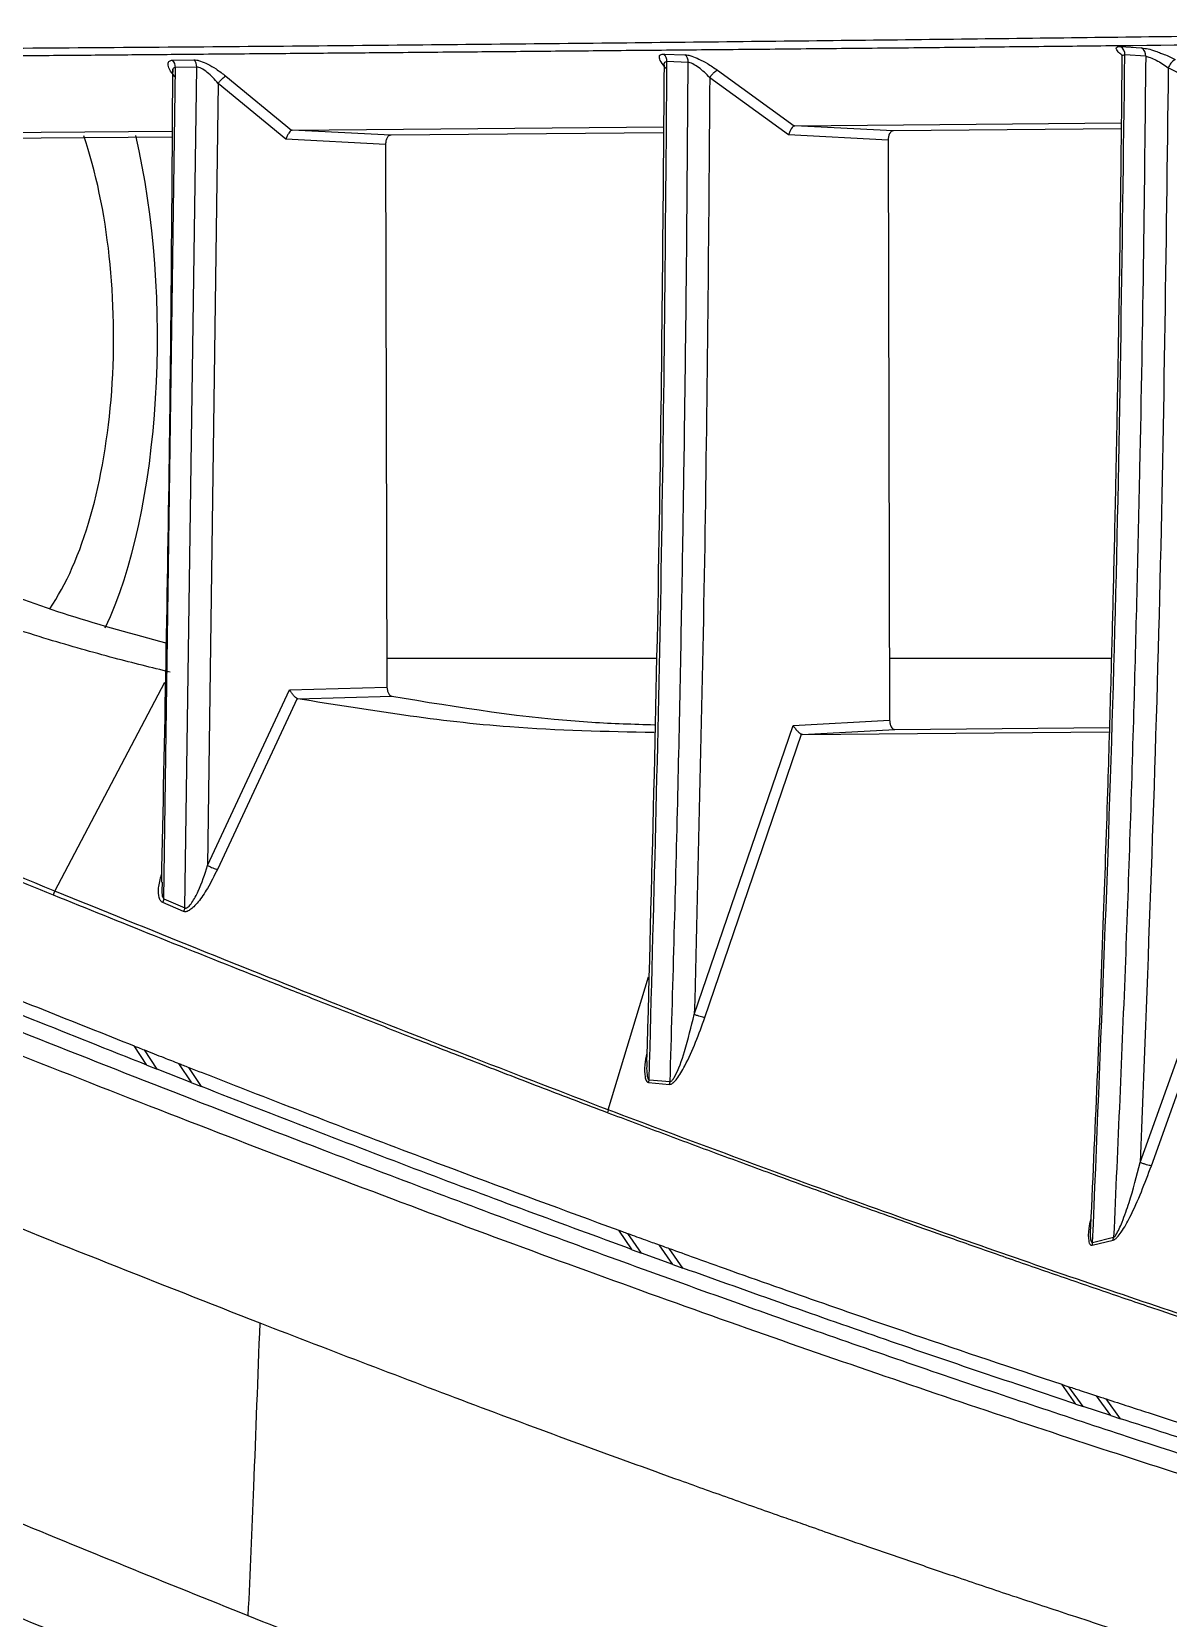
# Model space of a CAD drawing. Extents: x 939 to 1039, y 781 to 934.
# Drawn here: x 1020.146 to 1022.538, y 818.294 to 821.633 of the extents above; entities that cross this region are included whole.
import ezdxf

# ---------------------------------------------------------------- set-up
doc = ezdxf.new("R2010")
doc.units = 0
doc.header["$MEASUREMENT"] = 0
doc.layers.add('1', color=4, linetype='Continuous')

# ---------------------------------------------------------------- blocks, each defined once
blk = doc.blocks.new('Envoy')
at = {"layer": '1', "color": 3, "linetype": 'Continuous', "lineweight": 25}
for p, q in [((82.8225, 22.4117), (82.8669, 22.4103)), ((83.784, 22.4275), (83.8279, 22.4248)), ((83.8368, 22.4069), (83.7928, 22.4096)), ((83.8279, 22.4248), (83.8354, 22.4235)), ((81.7703, 20.6334), (81.7945, 22.3833)), ((81.7883, 22.3988), (81.8331, 22.3997)), ((81.8393, 22.3842), (81.7945, 22.3833)), ((81.8144, 20.6147), (81.8393, 22.3842)), ((82.8736, 22.3941), (82.8291, 22.3956)), ((82.9352, 22.3779), (83.0967, 22.2607)), ((83.7872, 22.4049), (83.7867, 22.4047)), ((84.1423, 22.2508), (83.8842, 22.3823)), ((81.8841, 22.3497), (81.8622, 20.7035)), ((82.0269, 22.2322), (81.8841, 22.3497)), ((81.9004, 22.3651), (82.0387, 22.2514)), ((83.0852, 22.2414), (82.9191, 22.3617)), ((80.9833, 22.2429), (81.7872, 22.2495)), ((82.0387, 22.2514), (82.0401, 22.2517)), ((82.0401, 22.2517), (82.8215, 22.2584)), ((82.2478, 22.2409), (82.0401, 22.2517)), ((82.8214, 22.2458), (82.2478, 22.2409)), ((83.2946, 22.2304), (83.0852, 22.2414)), ((83.0967, 22.2607), (83.0979, 22.2608)), ((83.0979, 22.2608), (83.7853, 22.267)), ((83.3055, 22.25), (83.0979, 22.2608)), ((83.7852, 22.2541), (83.3055, 22.25)), ((81.7871, 22.237), (81.1899, 22.2319)), ((82.2368, 22.2214), (82.0269, 22.2322)), ((82.2368, 22.2214), (82.2397, 21.0793)), ((83.2946, 22.2304), (83.2978, 21.0095)), ((82.2396, 21.1398), (82.806, 21.1398)), ((83.2974, 21.1398), (83.7645, 21.1398)), ((81.5406, 20.6496), (81.7724, 21.0895)), ((81.8622, 20.7035), (82.0345, 21.0735)), ((82.0345, 21.0735), (82.2397, 21.0793)), ((82.0504, 21.055), (81.8826, 20.6953)), ((82.052, 21.0544), (82.0504, 21.055)), ((82.052, 21.0544), (82.2497, 21.0599)), ((83.0944, 20.9982), (83.2978, 21.0095)), ((83.8252, 20.0786), (84.1576, 21.0073)), ((82.8866, 20.39), (83.0944, 20.9982)), ((82.9088, 20.3836), (83.1124, 20.9798)), ((83.1146, 20.9794), (83.1124, 20.9798)), ((83.1146, 20.9794), (83.3088, 20.9901)), ((83.1146, 20.9794), (83.76, 20.9849)), ((83.3088, 20.9901), (83.7603, 20.994)), ((83.8488, 20.0717), (84.1763, 20.9887)), ((81.7663, 20.6688), (81.7662, 20.6615)), ((81.8117, 20.6069), (81.7676, 20.6255)), ((81.7703, 20.6334), (81.8144, 20.6147)), ((82.7054, 20.1892), (82.7905, 20.4692)), ((81.7343, 20.2834), (81.7076, 20.3239)), ((81.756, 20.2749), (81.7293, 20.3153)), ((81.7343, 20.2835), (81.756, 20.2749)), ((81.8286, 20.2463), (81.756, 20.2749)), ((81.8286, 20.2463), (81.8017, 20.2868)), ((81.8493, 20.2382), (81.8224, 20.2787)), ((81.8286, 20.2463), (81.8493, 20.2382)), ((82.7904, 20.2469), (82.8346, 20.2429)), ((82.7916, 20.2528), (82.8357, 20.2488)), ((82.8346, 20.2429), (82.8357, 20.2488)), ((82.7561, 19.895), (82.7276, 19.936)), ((82.7752, 19.888), (82.7466, 19.929)), ((82.8411, 19.8641), (82.8125, 19.9052)), ((83.7244, 19.9046), (83.7686, 19.9153)), ((83.725, 19.9104), (83.7693, 19.9212)), ((83.7686, 19.9153), (83.7693, 19.9212)), ((82.756, 19.8949), (82.7752, 19.888)), ((82.8411, 19.8641), (82.7752, 19.888)), ((82.8625, 19.8563), (82.8339, 19.8974)), ((82.8411, 19.8641), (82.8625, 19.8563)), ((83.6897, 19.5701), (83.6599, 19.6116)), ((83.7048, 19.5651), (83.675, 19.6066)), ((83.6897, 19.5701), (83.7048, 19.5651)), ((83.7633, 19.5459), (83.7334, 19.5874)), ((83.7835, 19.5393), (83.7536, 19.5808)), ((83.7633, 19.5459), (83.7048, 19.5651)), ((83.7633, 19.5459), (83.7835, 19.5393))]:
    blk.add_line(p, q, dxfattribs=at)
for centre, radius, start, end in [((82.8082, 22.3965), 0.0209, 357.712, 46.9904), ((82.8528, 22.3949), 0.0209, 357.6556, 47.3092), ((83.7729, 22.4109), 0.02, 356.2291, 56.1283), ((83.8169, 22.4082), 0.0199, 356.2279, 56.5419), ((81.773, 22.3837), 0.0215, 359.008, 44.6008), ((81.8178, 22.3846), 0.0215, 358.9458, 44.4798), ((83.9138, 22.3728), 0.0311, 118.4119, 162.2811), ((81.5614, 20.6374), 0.0242, 149.6502, 171.1004), ((81.7467, 20.6371), 0.0239, 330.9004, 351.156), ((81.7908, 20.6184), 0.0239, 331.434, 351.304), ((82.7266, 20.1802), 0.0231, 156.9167, 172.3486)]:
    blk.add_arc(centre, radius, start, end, dxfattribs=at)
for centre, major_axis, ratio, start_param, end_param in [((81.3881, 21.8163), (0, 0.6667), 0.414214, 3.68021, 5.399656), ((81.4805, 21.8163), (0, 0.7667), 0.360186, 3.787668, 5.297686)]:
    blk.add_ellipse(centre, major_axis=major_axis, ratio=ratio, start_param=start_param, end_param=end_param, dxfattribs=at)
for points, knots in [([(80.063, 22.4159), (80.2857, 22.4171), (80.7312, 22.4195), (81.363, 22.4233), (81.9706, 22.4279), (82.5531, 22.4334), (83.114, 22.4395), (83.6519, 22.4458), (84.1654, 22.4523), (84.4808, 22.4565), (84.6385, 22.4586)], [0, 0, 0, 0, 0.124992, 0.249991, 0.374994, 0.500001, 0.625009, 0.750013, 0.875011, 1, 1, 1, 1]), ([(80.0716, 22.3979), (80.1275, 22.3983), (80.2286, 22.399), (80.3625, 22.3999), (80.4642, 22.4006), (80.5342, 22.4011), (80.5757, 22.4014), (80.6145, 22.4017), (80.6608, 22.4021), (80.722, 22.4025), (80.7827, 22.403), (80.8519, 22.4035), (80.9241, 22.4041), (81.0042, 22.4047), (81.0884, 22.4054), (81.1847, 22.4061), (81.2867, 22.4069), (81.4056, 22.4079), (81.5357, 22.4089), (81.6757, 22.4101), (81.8242, 22.4114), (81.9729, 22.4126), (82.1238, 22.4139), (82.2731, 22.4152), (82.4235, 22.4165), (82.5799, 22.4179), (82.7373, 22.4194), (82.9054, 22.4209), (83.078, 22.4225), (83.2523, 22.4242), (83.4233, 22.4258), (83.5908, 22.4276), (83.8556, 22.4303), (84.2176, 22.4343), (84.5048, 22.4377), (84.651, 22.4395)], [0, 0, 0, 0, 0.031102, 0.056282, 0.075541, 0.088878, 0.096293, 0.099337, 0.111165, 0.122963, 0.134733, 0.146474, 0.1633, 0.177064, 0.193684, 0.213162, 0.234458, 0.254875, 0.284975, 0.313681, 0.340995, 0.377161, 0.406953, 0.436616, 0.472631, 0.504105, 0.538698, 0.576408, 0.616164, 0.655115, 0.695362, 0.734534, 0.772763, 0.884269, 1, 1, 1, 1]), ([(82.8281, 22.3805), (82.8237, 22.3856), (82.8156, 22.395), (82.8122, 22.4052), (82.8144, 22.411), (82.82, 22.4115), (82.8225, 22.4117)], [0, 0, 0, 0, 0.319138, 0.587315, 0.811626, 1, 1, 1, 1]), ([(82.8669, 22.4103), (82.869, 22.4101), (82.8731, 22.4097), (82.8829, 22.4068), (82.8967, 22.4012), (82.9157, 22.3912), (82.9282, 22.3826), (82.9352, 22.3779)], [0, 0, 0, 0, 0.121049, 0.246221, 0.460002, 0.701187, 1, 1, 1, 1]), ([(83.725, 19.9104), (83.7424, 20.3267), (83.7771, 21.1593), (83.7876, 21.9929), (83.7928, 22.4096)], [0, 0, 0, 0, 0.500025, 1, 1, 1, 1]), ([(83.7873, 22.409), (83.7863, 22.4098), (83.7826, 22.4124), (83.7772, 22.4177), (83.7737, 22.4235), (83.7759, 22.4273), (83.7815, 22.4274), (83.784, 22.4275)], [0, 0, 0, 0, 0.0704466, 0.2452107, 0.5377168, 0.7879062, 1, 1, 1, 1]), ([(83.7871, 22.4048), (83.787, 22.4062), (83.7868, 22.4084), (83.7894, 22.4097), (83.7917, 22.4096), (83.7928, 22.4096)], [0, 0, 0, 0, 0.44514, 0.726009, 1, 1, 1, 1]), ([(83.8354, 22.4235), (83.8375, 22.4232), (83.8436, 22.4223), (83.8554, 22.4187), (83.8646, 22.4151), (83.8682, 22.4137)], [0, 0, 0, 0, 0.244511, 0.70239, 1, 1, 1, 1]), ([(83.8682, 22.4137), (83.8707, 22.4128), (83.8813, 22.4089), (83.8914, 22.4039), (83.8991, 22.4002)], [0, 0, 0, 0, 0.244343, 1, 1, 1, 1]), ([(81.7883, 22.3806), (81.7866, 22.1178), (81.7828, 21.5471), (81.7711, 20.9766), (81.7648, 20.6689)], [0, 0, 0, 0, 0.4605311, 1, 1, 1, 1]), ([(81.7932, 22.3633), (81.7889, 22.369), (81.781, 22.3793), (81.778, 22.3907), (81.7804, 22.3974), (81.7858, 22.3984), (81.7883, 22.3988)], [0, 0, 0, 0, 0.327758, 0.598083, 0.816044, 1, 1, 1, 1]), ([(81.7945, 22.3833), (81.7933, 22.3831), (81.7909, 22.3827), (81.7885, 22.3796), (81.7887, 22.3759), (81.7888, 22.3737)], [0, 0, 0, 0, 0.272781, 0.5571, 1, 1, 1, 1]), ([(81.8331, 22.3997), (81.8352, 22.3996), (81.8393, 22.3993), (81.8491, 22.3965), (81.8629, 22.3905), (81.8816, 22.3797), (81.8937, 22.3703), (81.9004, 22.3651)], [0, 0, 0, 0, 0.120647, 0.245372, 0.4582, 0.700156, 1, 1, 1, 1]), ([(81.8841, 22.3497), (81.8805, 22.354), (81.8735, 22.3624), (81.8614, 22.3733), (81.8511, 22.3804), (81.8436, 22.3838), (81.8407, 22.3841), (81.8393, 22.3842)], [0, 0, 0, 0, 0.263328, 0.52212, 0.76963, 0.887081, 1, 1, 1, 1]), ([(82.8229, 22.3879), (82.8204, 22.0675), (82.815, 21.3683), (82.7964, 20.6695), (82.7863, 20.2908)], [0, 0, 0, 0, 0.458147, 1, 1, 1, 1]), ([(82.7916, 20.2528), (82.8012, 20.6099), (82.8205, 21.3239), (82.8262, 22.0384), (82.8291, 22.3956)], [0, 0, 0, 0, 0.500016, 1, 1, 1, 1]), ([(82.8234, 22.3879), (82.8233, 22.3898), (82.8231, 22.393), (82.8256, 22.3954), (82.828, 22.3955), (82.8291, 22.3956)], [0, 0, 0, 0, 0.443121, 0.726297, 1, 1, 1, 1]), ([(82.8357, 20.2488), (82.8413, 20.4443), (82.8523, 20.8241), (82.8629, 21.3772), (82.8701, 21.8968), (82.8725, 22.2321), (82.8736, 22.3941)], [0, 0, 0, 0, 0.2735016, 0.5313323, 0.7734939, 1, 1, 1, 1]), ([(82.9191, 22.3617), (82.9155, 22.3656), (82.9082, 22.3734), (82.8957, 22.3835), (82.8853, 22.39), (82.8779, 22.3934), (82.8751, 22.3938), (82.8736, 22.3941)], [0, 0, 0, 0, 0.2609043, 0.5188942, 0.767312, 0.8858519, 1, 1, 1, 1]), ([(82.9191, 22.3617), (82.9206, 22.3638), (82.9233, 22.3677), (82.9277, 22.3726), (82.9319, 22.3764), (82.934, 22.3774), (82.9352, 22.3779)], [0, 0, 0, 0, 0.265144, 0.499994, 0.734894, 1, 1, 1, 1]), ([(83.7867, 22.4048), (83.786, 22.332), (83.7846, 22.1882), (83.7819, 21.9819), (83.7789, 21.7945), (83.7759, 21.6326), (83.7731, 21.4963), (83.7706, 21.3813), (83.7675, 21.2528), (83.7631, 21.0856), (83.7565, 20.8587), (83.7472, 20.5816), (83.7355, 20.271), (83.7255, 20.0529), (83.7205, 19.9438)], [0, 0, 0, 0, 0.088751, 0.175222, 0.251329, 0.317072, 0.37245, 0.417465, 0.457209, 0.529028, 0.621247, 0.733865, 0.866882, 1, 1, 1, 1]), ([(83.8368, 22.4069), (83.8354, 22.2694), (83.8323, 21.9802), (83.8242, 21.5252), (83.812, 21.028), (83.7946, 20.4885), (83.7779, 20.115), (83.7693, 19.9212)], [0, 0, 0, 0, 0.165886, 0.348822, 0.548819, 0.765883, 1, 1, 1, 1]), ([(83.8842, 22.3823), (83.8795, 21.9982), (83.8699, 21.2299), (83.8401, 20.4624), (83.8252, 20.0786)], [0, 0, 0, 0, 0.499947, 1, 1, 1, 1]), ([(83.8368, 22.4069), (83.8382, 22.4067), (83.841, 22.4062), (83.8483, 22.4037), (83.8589, 22.3988), (83.8723, 22.3913), (83.8803, 22.3853), (83.8842, 22.3823)], [0, 0, 0, 0, 0.117335, 0.238212, 0.488621, 0.744819, 1, 1, 1, 1]), ([(81.8841, 22.3497), (81.8856, 22.3517), (81.8884, 22.3553), (81.893, 22.3599), (81.8972, 22.3636), (81.8993, 22.3646), (81.9004, 22.3651)], [0, 0, 0, 0, 0.2647, 0.499997, 0.735378, 1, 1, 1, 1]), ([(82.9191, 22.3617), (82.9165, 22.033), (82.9112, 21.3756), (82.8948, 20.7186), (82.8866, 20.39)], [0, 0, 0, 0, 0.499964, 1, 1, 1, 1]), ([(82.0387, 22.2514), (82.0379, 22.2508), (82.0361, 22.2496), (82.0329, 22.2452), (82.0296, 22.2392), (82.0278, 22.2346), (82.0269, 22.2322)], [0, 0, 0, 0, 0.229796, 0.481899, 0.730034, 1, 1, 1, 1]), ([(82.2478, 22.2409), (82.2463, 22.2406), (82.2434, 22.24), (82.2398, 22.2354), (82.2372, 22.229), (82.2369, 22.2239), (82.2368, 22.2214)], [0, 0, 0, 0, 0.256583, 0.510387, 0.754911, 1, 1, 1, 1]), ([(83.0967, 22.2607), (83.0958, 22.2601), (83.094, 22.259), (83.0908, 22.2546), (83.0877, 22.2485), (83.086, 22.2438), (83.0852, 22.2414)], [0, 0, 0, 0, 0.232325, 0.486186, 0.732576, 1, 1, 1, 1]), ([(83.3055, 22.25), (83.3041, 22.2497), (83.3012, 22.2491), (83.2976, 22.2444), (83.295, 22.2381), (83.2947, 22.233), (83.2946, 22.2304)], [0, 0, 0, 0, 0.255733, 0.509057, 0.754161, 1, 1, 1, 1]), ([(81.7834, 21.1105), (81.7441, 21.1201), (81.6586, 21.1412), (81.5203, 21.1807), (81.3617, 21.2315), (81.1832, 21.2959), (81.0582, 21.3487), (80.9923, 21.3766)], [0, 0, 0, 0, 0.147885, 0.321829, 0.52183, 0.747887, 1, 1, 1, 1]), ([(81.1895, 21.3765), (81.3159, 21.324), (81.5094, 21.2437), (81.7057, 21.1908), (81.7739, 21.1724)], [0, 0, 0, 0, 0.6528376, 1, 1, 1, 1]), ([(81.5406, 20.6496), (81.315, 20.7428), (80.8639, 20.9293), (80.3818, 21.1387), (80.1407, 21.2434)], [0, 0, 0, 0, 0.4999993, 1, 1, 1, 1]), ([(81.5375, 20.6411), (81.4643, 20.6709), (81.3197, 20.7297), (81.1014, 20.8198), (80.8737, 20.915), (80.6354, 21.0159), (80.3861, 21.1227), (80.2181, 21.1955), (80.1349, 21.2315)], [0, 0, 0, 0, 0.163056, 0.322155, 0.477291, 0.654544, 0.828776, 1, 1, 1, 1]), ([(79.3403, 21.1926), (79.4675, 21.1374), (79.8494, 20.9717), (80.4637, 20.7117), (81.1717, 20.421), (81.8481, 20.1538), (82.489, 19.9114), (83.0947, 19.6938), (83.6625, 19.5013), (84.1963, 19.3305), (84.5181, 19.2366), (84.6789, 19.1897)], [0, 0, 0, 0, 0.059169, 0.177623, 0.296079, 0.414529, 0.53298, 0.649693, 0.766504, 0.883304, 1, 1, 1, 1]), ([(84.7923, 19.1965), (84.6917, 19.2254), (84.4876, 19.2842), (84.1555, 19.386), (83.7978, 19.5005), (83.412, 19.6296), (82.9979, 19.774), (82.5613, 19.9323), (82.0536, 20.1233), (81.4744, 20.3496), (80.8171, 20.6163), (80.1449, 20.8975), (79.679, 21.0991), (79.4479, 21.1991)], [0, 0, 0, 0, 0.073434, 0.149042, 0.226912, 0.307125, 0.389668, 0.474472, 0.55786, 0.670736, 0.782355, 0.892082, 1, 1, 1, 1]), ([(82.0504, 21.055), (82.0494, 21.0556), (82.0473, 21.0571), (82.0431, 21.0614), (82.0386, 21.067), (82.0359, 21.0713), (82.0345, 21.0735)], [0, 0, 0, 0, 0.208721, 0.461631, 0.72161, 1, 1, 1, 1]), ([(82.2397, 21.0793), (82.2399, 21.0769), (82.2402, 21.0721), (82.2425, 21.066), (82.2457, 21.0613), (82.2484, 21.0604), (82.2497, 21.0599)], [0, 0, 0, 0, 0.245478, 0.493028, 0.74394, 1, 1, 1, 1]), ([(82.8024, 20.9834), (82.7009, 20.9854), (82.4503, 20.9903), (82.2006, 21.0305), (82.052, 21.0544)], [0, 0, 0, 0, 0.405151, 1, 1, 1, 1]), ([(82.2497, 21.0599), (82.3899, 21.0369), (82.574, 21.0068), (82.7587, 21.0013), (82.8028, 21)], [0, 0, 0, 0, 0.7614995, 1, 1, 1, 1]), ([(83.2978, 21.0095), (83.2979, 21.007), (83.2983, 21.0018), (83.3009, 20.9955), (83.3045, 20.9909), (83.3073, 20.9904), (83.3088, 20.9901)], [0, 0, 0, 0, 0.246579, 0.494885, 0.745014, 1, 1, 1, 1]), ([(83.0944, 20.9982), (83.096, 20.996), (83.0991, 20.9917), (83.1042, 20.9861), (83.1089, 20.9818), (83.1113, 20.9804), (83.1124, 20.9798)], [0, 0, 0, 0, 0.279658, 0.540494, 0.780446, 1, 1, 1, 1]), ([(79.2191, 20.8979), (79.4632, 20.7898), (79.9535, 20.5727), (80.6537, 20.2738), (81.3321, 19.9926), (81.7585, 19.8248), (81.9718, 19.7409)], [0, 0, 0, 0, 0.247343, 0.496757, 0.748239, 1, 1, 1, 1]), ([(80.7175, 20.7267), (80.7585, 20.7096), (80.9635, 20.6241), (81.297, 20.4872), (81.5799, 20.3747), (81.7076, 20.3239)], [0, 0, 0, 0, 0.120537, 0.602729, 1, 1, 1, 1]), ([(81.7343, 20.2834), (81.5735, 20.3474), (81.2511, 20.4758), (80.912, 20.6165), (80.742, 20.6871)], [0, 0, 0, 0, 0.498612, 1, 1, 1, 1]), ([(81.7676, 20.6255), (81.766, 20.6266), (81.7627, 20.6289), (81.7592, 20.6392), (81.7576, 20.6573), (81.7624, 20.6749), (81.7651, 20.6847)], [0, 0, 0, 0, 0.1226855, 0.2673162, 0.5968777, 1, 1, 1, 1]), ([(81.8826, 20.6953), (81.8759, 20.6819), (81.8642, 20.6581), (81.8466, 20.6317), (81.8336, 20.617), (81.8252, 20.6098), (81.8188, 20.6066), (81.8144, 20.6061), (81.8126, 20.6067), (81.8117, 20.6069)], [0, 0, 0, 0, 0.361183, 0.637589, 0.749067, 0.842498, 0.923915, 0.96184, 1, 1, 1, 1]), ([(81.8144, 20.6147), (81.8149, 20.6145), (81.8158, 20.614), (81.8176, 20.6142), (81.8196, 20.615), (81.8237, 20.618), (81.8322, 20.6292), (81.8472, 20.6582), (81.8562, 20.6853), (81.8622, 20.7035)], [0, 0, 0, 0, 0.025079, 0.050062, 0.075754, 0.10254, 0.218799, 0.47254, 1, 1, 1, 1]), ([(81.8622, 20.7035), (81.8641, 20.7025), (81.8678, 20.7007), (81.8733, 20.6983), (81.8786, 20.6964), (81.8812, 20.6957), (81.8826, 20.6953)], [0, 0, 0, 0, 0.262309, 0.49756, 0.735616, 1, 1, 1, 1]), ([(82.7038, 20.1832), (82.659, 20.2002), (82.5691, 20.2343), (82.4344, 20.2862), (82.306, 20.336), (82.1848, 20.3833), (82.074, 20.4269), (81.9298, 20.4839), (81.7536, 20.554), (81.6087, 20.6124), (81.5375, 20.6411)], [0, 0, 0, 0, 0.120101, 0.241391, 0.35664, 0.456541, 0.555683, 0.641741, 0.824069, 1, 1, 1, 1]), ([(82.7054, 20.1892), (82.5177, 20.2614), (82.1424, 20.4058), (81.7412, 20.5683), (81.5406, 20.6496)], [0, 0, 0, 0, 0.5000003, 1, 1, 1, 1]), ([(81.7662, 20.6615), (81.7657, 20.6547), (81.765, 20.6457), (81.7674, 20.6366), (81.7694, 20.6345), (81.7703, 20.6334)], [0, 0, 0, 0, 0.619244, 0.817997, 1, 1, 1, 1]), ([(82.8346, 20.2429), (82.8356, 20.243), (82.8378, 20.2431), (82.8406, 20.245), (82.8428, 20.2468), (82.8455, 20.2493), (82.8544, 20.2598), (82.8799, 20.3039), (82.8963, 20.349), (82.9088, 20.3836)], [0, 0, 0, 0, 0.031083, 0.06899, 0.077222, 0.093114, 0.147156, 0.345398, 1, 1, 1, 1]), ([(82.8357, 20.2488), (82.8361, 20.2488), (82.8368, 20.2488), (82.8383, 20.2496), (82.8412, 20.2525), (82.8528, 20.2717), (82.869, 20.3196), (82.8801, 20.3642), (82.8866, 20.39)], [0, 0, 0, 0, 0.011882, 0.024089, 0.04994, 0.106743, 0.482652, 1, 1, 1, 1]), ([(82.9088, 20.3836), (82.9074, 20.3838), (82.9047, 20.3842), (82.899, 20.3858), (82.8928, 20.3877), (82.8887, 20.3892), (82.8866, 20.39)], [0, 0, 0, 0, 0.264101, 0.499988, 0.735999, 1, 1, 1, 1]), ([(81.7076, 20.3239), (81.7106, 20.3227), (81.7178, 20.3198), (81.725, 20.317), (81.7293, 20.3153)], [0, 0, 0, 0, 0.408349, 1, 1, 1, 1]), ([(81.7293, 20.3153), (81.7428, 20.31), (81.767, 20.3004), (81.7911, 20.291), (81.8017, 20.2868)], [0, 0, 0, 0, 0.5598604, 1, 1, 1, 1]), ([(82.7867, 20.3086), (82.7849, 20.3003), (82.7811, 20.2824), (82.7817, 20.2629), (82.7847, 20.2517), (82.7874, 20.2477), (82.7895, 20.2472), (82.7904, 20.2469)], [0, 0, 0, 0, 0.328065, 0.708304, 0.850223, 0.935358, 1, 1, 1, 1]), ([(81.8017, 20.2868), (81.8046, 20.2857), (81.8115, 20.283), (81.8184, 20.2803), (81.8224, 20.2787)], [0, 0, 0, 0, 0.414315, 1, 1, 1, 1]), ([(81.8224, 20.2787), (81.8603, 20.2639), (82.0501, 20.1897), (82.3552, 20.0729), (82.6128, 19.9782), (82.7276, 19.936)], [0, 0, 0, 0, 0.121706, 0.608576, 1, 1, 1, 1]), ([(82.787, 20.2908), (82.7868, 20.2876), (82.786, 20.2782), (82.7865, 20.2666), (82.7879, 20.2576), (82.7895, 20.2543), (82.7906, 20.2532), (82.7913, 20.2529), (82.7916, 20.2528)], [0, 0, 0, 0, 0.219488, 0.634076, 0.828261, 0.917578, 0.959624, 1, 1, 1, 1]), ([(82.7561, 19.895), (82.6092, 19.949), (82.3153, 20.0571), (82.0047, 20.1778), (81.8493, 20.2382)], [0, 0, 0, 0, 0.499515, 1, 1, 1, 1]), ([(82.7904, 20.2469), (82.7907, 20.2479), (82.7913, 20.2498), (82.7915, 20.2518), (82.7916, 20.2528)], [0, 0, 0, 0, 0.491045, 1, 1, 1, 1]), ([(84.5155, 19.5551), (84.4069, 19.5896), (84.1927, 19.6577), (83.9282, 19.7459), (83.7404, 19.8099), (83.6321, 19.8472), (83.5254, 19.8843), (83.428, 19.9186), (83.3197, 19.9569), (83.1985, 20.0003), (83.0638, 20.0493), (82.9381, 20.0955), (82.8209, 20.1391), (82.7428, 20.1685), (82.7038, 20.1832)], [0, 0, 0, 0, 0.200875, 0.396231, 0.456503, 0.516239, 0.57544, 0.630724, 0.673355, 0.748347, 0.821887, 0.882772, 0.941399, 1, 1, 1, 1]), ([(84.5176, 19.562), (84.3818, 19.605), (84.1102, 19.6911), (83.6664, 19.8408), (83.2004, 20.0041), (82.8704, 20.1275), (82.7054, 20.1892)], [0, 0, 0, 0, 0.249996, 0.499994, 0.749996, 1, 1, 1, 1]), ([(83.7686, 19.9153), (83.7698, 19.9157), (83.7724, 19.9168), (83.7783, 19.9224), (83.7895, 19.9373), (83.8169, 19.9869), (83.835, 20.0351), (83.8488, 20.0717)], [0, 0, 0, 0, 0.032068, 0.075183, 0.158065, 0.359038, 1, 1, 1, 1]), ([(83.7693, 19.9212), (83.7697, 19.9214), (83.7705, 19.9218), (83.7721, 19.9234), (83.7786, 19.9323), (83.7889, 19.9573), (83.8071, 20.0077), (83.818, 20.0502), (83.8252, 20.0786)], [0, 0, 0, 0, 0.012067, 0.024801, 0.051839, 0.232447, 0.486208, 1, 1, 1, 1]), ([(83.8488, 20.0717), (83.8473, 20.0719), (83.8445, 20.0722), (83.8384, 20.0738), (83.8318, 20.0759), (83.8275, 20.0777), (83.8252, 20.0786)], [0, 0, 0, 0, 0.265115, 0.499974, 0.73488, 1, 1, 1, 1]), ([(83.7211, 19.9592), (83.7195, 19.9525), (83.7155, 19.9359), (83.7156, 19.9191), (83.7178, 19.9095), (83.7193, 19.9064), (83.7213, 19.9043), (83.7234, 19.9045), (83.7244, 19.9046)], [0, 0, 0, 0, 0.281483, 0.693598, 0.789272, 0.843898, 0.92845, 1, 1, 1, 1]), ([(83.7209, 19.9438), (83.7206, 19.9415), (83.7197, 19.933), (83.7198, 19.9223), (83.7211, 19.9135), (83.7227, 19.9108), (83.724, 19.9102), (83.7247, 19.9104), (83.725, 19.9104)], [0, 0, 0, 0, 0.16555, 0.61341, 0.819748, 0.912712, 0.956694, 1, 1, 1, 1]), ([(82.7275, 19.936), (82.7302, 19.935), (82.7365, 19.9327), (82.7429, 19.9304), (82.7466, 19.929)], [0, 0, 0, 0, 0.4154327, 1, 1, 1, 1]), ([(82.7466, 19.929), (82.7589, 19.9246), (82.7809, 19.9166), (82.8028, 19.9087), (82.8125, 19.9052)], [0, 0, 0, 0, 0.560154, 1, 1, 1, 1]), ([(82.8125, 19.9052), (82.8153, 19.9041), (82.8224, 19.9016), (82.8296, 19.899), (82.8339, 19.8974)], [0, 0, 0, 0, 0.396322, 1, 1, 1, 1]), ([(83.7244, 19.9046), (83.7246, 19.9055), (83.725, 19.9074), (83.725, 19.9094), (83.725, 19.9104)], [0, 0, 0, 0, 0.491075, 1, 1, 1, 1]), ([(82.8339, 19.8975), (82.8689, 19.8849), (83.0438, 19.822), (83.3232, 19.7241), (83.5565, 19.6462), (83.6599, 19.6116)], [0, 0, 0, 0, 0.122207, 0.611082, 1, 1, 1, 1]), ([(83.6897, 19.5701), (83.5576, 19.6143), (83.2912, 19.7034), (83.0063, 19.805), (82.8626, 19.8563)], [0, 0, 0, 0, 0.495566, 1, 1, 1, 1]), ([(81.9718, 19.7409), (81.9675, 19.6259), (81.96, 19.4205), (81.951, 19.2152), (81.9471, 19.1248)], [0, 0, 0, 0, 0.56, 1, 1, 1, 1]), ([(81.9718, 19.7409), (82.1238, 19.6824), (82.427, 19.5658), (82.7527, 19.4466), (82.9661, 19.3702), (83.0518, 19.3399), (83.1191, 19.3163), (83.1762, 19.2963), (83.253, 19.2696), (83.3446, 19.2381), (83.4483, 19.2028), (83.5614, 19.1648), (83.6876, 19.123), (83.7952, 19.088), (83.8789, 19.0611), (83.9345, 19.0434), (83.987, 19.0267), (84.0372, 19.011), (84.085, 18.9961), (84.1536, 18.9749), (84.2382, 18.949), (84.3343, 18.9202), (84.4162, 18.896), (84.4657, 18.8816), (84.4883, 18.8751)], [0, 0, 0, 0, 0.1596377, 0.3184147, 0.3598261, 0.4011569, 0.4165764, 0.4375317, 0.4674598, 0.5063173, 0.5458145, 0.5915258, 0.6434023, 0.701391, 0.7266079, 0.7501592, 0.7728607, 0.7947151, 0.815726, 0.8358972, 0.885812, 0.9297743, 0.9678259, 1, 1, 1, 1]), ([(83.6599, 19.6116), (83.6621, 19.6109), (83.6672, 19.6092), (83.6722, 19.6076), (83.675, 19.6066)], [0, 0, 0, 0, 0.439, 1, 1, 1, 1]), ([(83.675, 19.6066), (83.683, 19.604), (83.7025, 19.5976), (83.7219, 19.5912), (83.7334, 19.5874)], [0, 0, 0, 0, 0.40746, 1, 1, 1, 1]), ([(83.7334, 19.5874), (83.7361, 19.5866), (83.7428, 19.5843), (83.7495, 19.5822), (83.7536, 19.5808)], [0, 0, 0, 0, 0.390623, 1, 1, 1, 1]), ([(83.7536, 19.5808), (83.7851, 19.5705), (83.9428, 19.5192), (84.194, 19.4398), (84.4008, 19.3781), (84.4933, 19.3505)], [0, 0, 0, 0, 0.121464, 0.607374, 1, 1, 1, 1]), ([(80.8866, 19.5648), (81.0688, 19.4872), (81.4332, 19.332), (81.7758, 19.1939), (81.9471, 19.1248)], [0, 0, 0, 0, 0.499921, 1, 1, 1, 1]), ([(84.524, 19.3087), (84.4068, 19.3437), (84.1708, 19.4142), (83.9132, 19.4974), (83.7835, 19.5393)], [0, 0, 0, 0, 0.496776, 1, 1, 1, 1]), ([(81.0161, 19.3093), (81.1089, 19.2701), (81.3089, 19.1856), (81.5992, 19.0659), (81.8823, 18.9511), (82.1368, 18.8497), (82.3645, 18.7607), (82.5542, 18.6877), (82.7105, 18.6284), (82.8374, 18.5809), (82.9503, 18.5391), (83.05, 18.5025), (83.1435, 18.4685), (83.2492, 18.4304), (83.3765, 18.3851), (83.528, 18.3321), (83.695, 18.2748), (83.876, 18.214), (84.0695, 18.1507), (84.2647, 18.0889), (84.4595, 18.0293), (84.6522, 17.9726), (84.8248, 17.9241), (84.9773, 17.8832), (85.074, 17.8584), (85.1372, 17.8426), (85.1669, 17.8353), (85.1966, 17.828), (85.2263, 17.8209), (85.2563, 17.8137), (85.2853, 17.8069), (85.3045, 17.8025), (85.3135, 17.8004)], [0, 0, 0, 0, 0.051103, 0.110169, 0.164894, 0.215267, 0.261291, 0.302967, 0.332664, 0.359677, 0.384005, 0.40565, 0.42495, 0.445836, 0.476332, 0.511211, 0.550474, 0.594123, 0.642161, 0.694589, 0.744353, 0.797515, 0.854075, 0.893269, 0.933942, 0.943279, 0.952683, 0.962131, 0.97161, 0.981248, 0.991198, 1, 1, 1, 1]), ([(81.9471, 19.1248), (82.1114, 19.0602), (82.4401, 18.9309), (82.9044, 18.7587), (83.3464, 18.6026), (83.7797, 18.4583), (84.2002, 18.3277), (84.5864, 18.2174), (84.8313, 18.1545), (84.9592, 18.124), (84.994, 18.1158), (85.0285, 18.1078), (85.0626, 18.1001), (85.0967, 18.0925), (85.1296, 18.0852), (85.1511, 18.0808), (85.1613, 18.0787)], [0, 0, 0, 0, 0.125105, 0.25021, 0.375318, 0.500431, 0.64056, 0.780705, 0.904085, 0.917936, 0.931792, 0.945628, 0.959395, 0.973185, 0.98731, 1, 1, 1, 1])]:
    blk.add_open_spline(points, degree=3, knots=knots, dxfattribs=at)

msp = doc.modelspace()

# ---------------------------------------------------------------- block references
at = {"layer": '1'}
msp.add_blockref('Envoy', (938.6538, 799.1744), dxfattribs=at)

doc.saveas('drawing.dxf')
